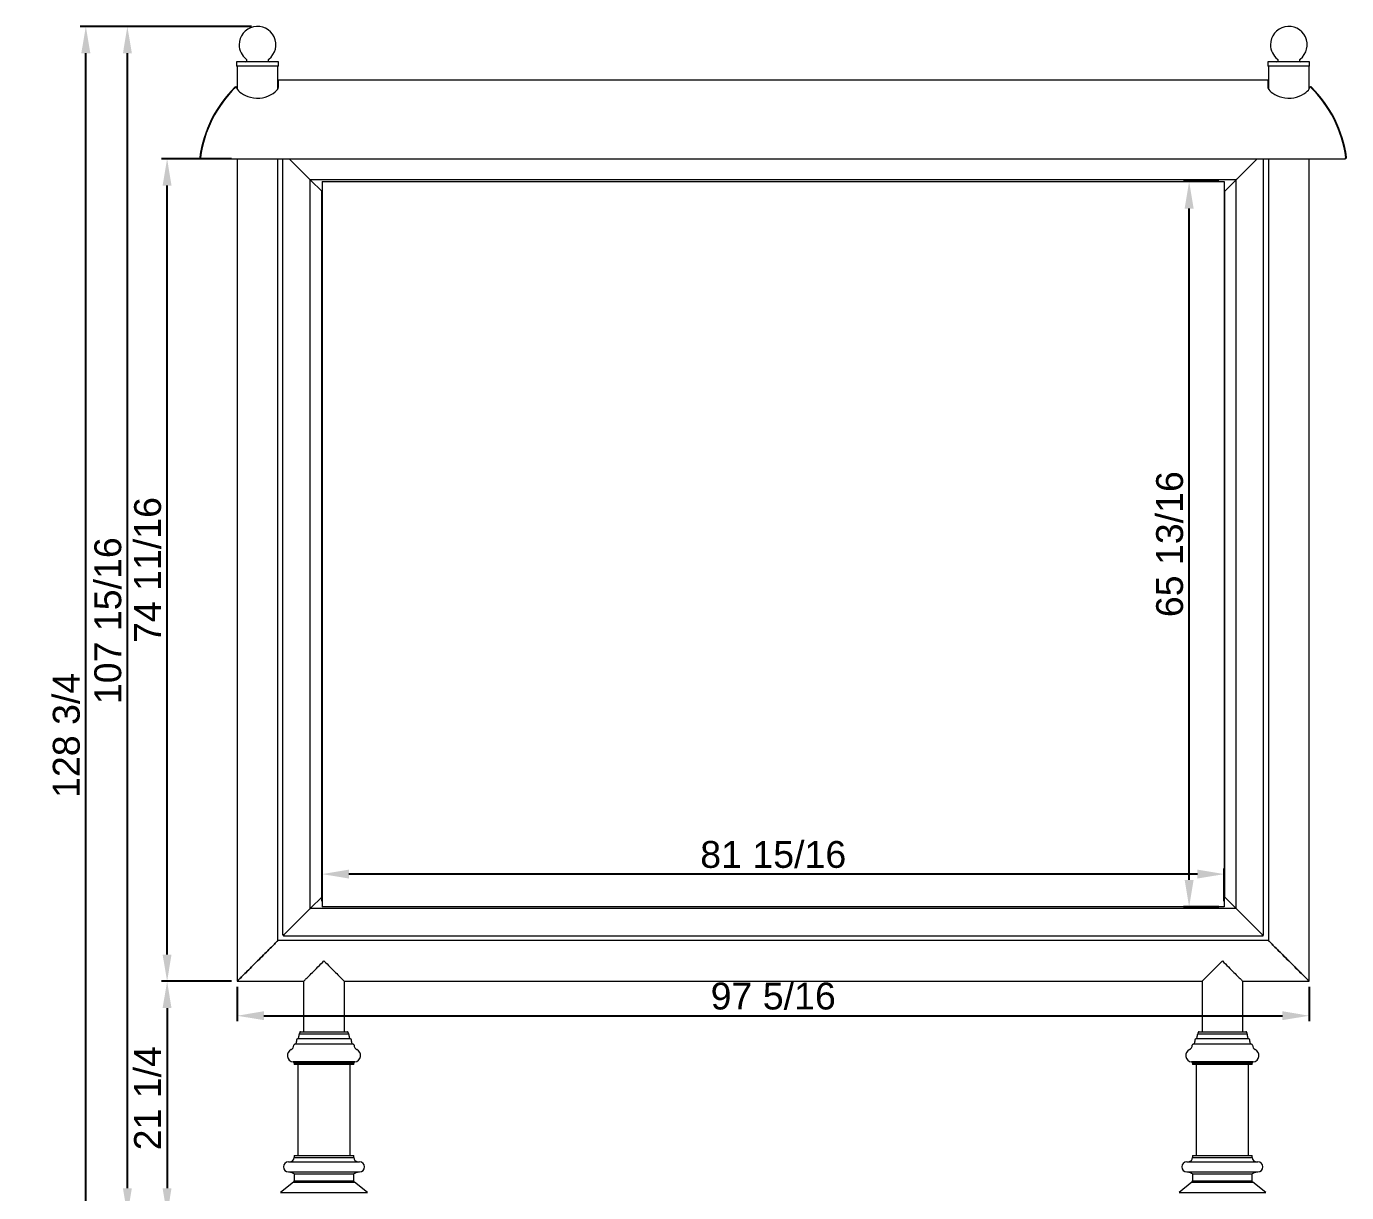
# Model space of a CAD drawing. Header units: inches. Extents: x -21 to 276, y -3 to 201.
# Drawn here: x -19.1 to 100.8, y 95.3 to 201.2 of the extents above; entities that cross this region are included whole.
import ezdxf

# ---------------------------------------------------------------- set-up
doc = ezdxf.new("R2010")
doc.units = ezdxf.units.IN
doc.layers.add('ZANO_R', color=7, linetype='Continuous', lineweight=0)
doc.layers.add('ZANO_W', color=1, linetype='Continuous', lineweight=0)
doc.styles.get("Standard").update_dxf_attribs({"font": 'arial.ttf'})
doc.dimstyles.new('amerykanie', dxfattribs={"dimtxt": 50, "dimasz": 50, "dimexe": 0.5, "dimexo": 0.5, "dimgap": 1, "dimtad": 1, "dimdec": 0, "dimzin": 0, "dimlunit": 5, "dimtxsty": 'Standard', "dimcen": 0.09, "dimclrd": 1, "dimclre": 1, "dimclrt": 1, "dimazin": 0, "dimtfac": 1, "dimtdec": 0, "dimtmove": 0, "dimatfit": 3, "dimfxl": 1, "dimtzin": 0, "dimarcsym": 1})

# ---------------------------------------------------------------- blocks, each defined once
blk = doc.blocks.new('*D366')
at = {"layer": 'ZANO_W', "color": 1, "lineweight": -2}
for p, q in [((7.77, 121.76), (7.77, 124.72)), ((89.68, 121.76), (89.68, 124.72)), ((87.24, 124.22), (10.21, 124.22))]:
    blk.add_line(p, q, dxfattribs=at)
at = {"layer": 'ZANO_W', "color": 1}
for points in [[(10.21, 124.63), (10.21, 123.82), (7.77, 124.22)], [(87.24, 123.82), (87.24, 124.63), (89.68, 124.22)]]:
    blk.add_solid(points, dxfattribs=at)
at = {"layer": 'ZANO_W', "color": 1, "insert": (48.73, 125.99), "char_height": 2.438, "attachment_point": 5}
blk.add_mtext('81 15/16', dxfattribs=at)
blk = doc.blocks.new('*D367')
at = {"layer": 'ZANO_W', "color": 1, "lineweight": -2}
for p, q in [((89.18, 187.1), (85.99, 187.1)), ((86.49, 123.7), (86.49, 184.66)), ((89.18, 121.26), (85.99, 121.26))]:
    blk.add_line(p, q, dxfattribs=at)
at = {"layer": 'ZANO_W', "color": 1}
for points in [[(86.9, 184.66), (86.08, 184.66), (86.49, 187.1)], [(86.08, 123.7), (86.9, 123.7), (86.49, 121.26)]]:
    blk.add_solid(points, dxfattribs=at)
at = {"layer": 'ZANO_W', "color": 1, "insert": (84.73, 154.18), "char_height": 2.438, "attachment_point": 5, "rotation": 90}
blk.add_mtext('65 13/16', dxfattribs=at)
blk = doc.blocks.new('*D368')
at = {"layer": 'ZANO_W', "color": 1, "lineweight": -2}
for p, q in [((-0.44, 189.18), (-6.8, 189.18)), ((-6.3, 116.92), (-6.3, 186.74)), ((-0.44, 114.49), (-6.8, 114.49))]:
    blk.add_line(p, q, dxfattribs=at)
at = {"layer": 'ZANO_W', "color": 1}
for points in [[(-5.9, 186.74), (-6.71, 186.74), (-6.3, 189.18)], [(-6.71, 116.92), (-5.9, 116.92), (-6.3, 114.49)]]:
    blk.add_solid(points, dxfattribs=at)
at = {"layer": 'ZANO_W', "color": 1, "insert": (-8.06, 151.83), "char_height": 2.438, "attachment_point": 5, "rotation": 90}
blk.add_mtext('74 11/16', dxfattribs=at)
blk = doc.blocks.new('*D369')
at = {"layer": 'ZANO_W', "color": 1, "lineweight": -2}
for p, q in [((-0.44, 114.49), (-6.8, 114.49)), ((-6.3, 112.05), (-6.3, 95.7)), ((3.55, 93.26), (-6.8, 93.26))]:
    blk.add_line(p, q, dxfattribs=at)
at = {"layer": 'ZANO_W', "color": 1}
for points in [[(-5.9, 112.05), (-6.71, 112.05), (-6.3, 114.49)], [(-6.71, 95.7), (-5.9, 95.7), (-6.3, 93.26)]]:
    blk.add_solid(points, dxfattribs=at)
at = {"layer": 'ZANO_W', "color": 1, "insert": (-8.06, 103.87), "char_height": 2.438, "attachment_point": 5, "rotation": 90}
blk.add_mtext('21 1/4', dxfattribs=at)
blk = doc.blocks.new('*D371')
at = {"layer": 'ZANO_W', "color": 1, "lineweight": -2}
for p, q in [((1.37, 201.2), (-10.41, 201.2)), ((-9.91, 95.7), (-9.91, 198.76)), ((3.55, 93.26), (-10.41, 93.26))]:
    blk.add_line(p, q, dxfattribs=at)
at = {"layer": 'ZANO_W', "color": 1}
for points in [[(-9.5, 198.76), (-10.31, 198.76), (-9.91, 201.2)], [(-10.31, 95.7), (-9.5, 95.7), (-9.91, 93.26)]]:
    blk.add_solid(points, dxfattribs=at)
at = {"layer": 'ZANO_W', "color": 1, "insert": (-11.67, 147.23), "char_height": 2.438, "attachment_point": 5, "rotation": 90}
blk.add_mtext('107 15/16', dxfattribs=at)
blk = doc.blocks.new('*D372')
at = {"layer": 'ZANO_W', "color": 1, "lineweight": -2}
for p, q in [((1.35, 201.2), (-14.18, 201.2)), ((-13.68, 74.89), (-13.68, 198.76)), ((5.59, 72.45), (-14.18, 72.45))]:
    blk.add_line(p, q, dxfattribs=at)
at = {"layer": 'ZANO_W', "color": 1}
for points in [[(-13.27, 198.76), (-14.09, 198.76), (-13.68, 201.2)], [(-14.09, 74.89), (-13.27, 74.89), (-13.68, 72.45)]]:
    blk.add_solid(points, dxfattribs=at)
at = {"layer": 'ZANO_W', "color": 1, "insert": (-15.44, 136.82), "char_height": 2.438, "attachment_point": 5, "rotation": 90}
blk.add_mtext('128 3/4', dxfattribs=at)
blk = doc.blocks.new('*D373')
at = {"layer": 'ZANO_W', "color": 1, "lineweight": -2}
for p, q in [((0.06, 113.99), (0.06, 110.86)), ((97.39, 113.99), (97.39, 110.86)), ((2.49, 111.36), (94.96, 111.36))]:
    blk.add_line(p, q, dxfattribs=at)
at = {"layer": 'ZANO_W', "color": 1}
for points in [[(2.49, 111.77), (2.49, 110.96), (0.06, 111.36)], [(94.96, 110.96), (94.96, 111.77), (97.39, 111.36)]]:
    blk.add_solid(points, dxfattribs=at)
at = {"layer": 'ZANO_W', "color": 1, "insert": (48.73, 113.13), "char_height": 2.438, "attachment_point": 5}
blk.add_mtext('97 5/16', dxfattribs=at)

msp = doc.modelspace()

# ---------------------------------------------------------------- linework, layer by layer
at = {"layer": 'ZANO_R'}
for p, q in [((0.01353, 197.9915), (0.01353, 197.57534)), ((3.8006, 197.9915), (0.01353, 197.9915)), ((3.8006, 197.57534), (3.8006, 197.9915)), ((93.64615, 197.9915), (93.64615, 197.57534)), ((93.83007, 197.9915), (93.64615, 197.9915)), ((97.43322, 197.9915), (93.83007, 197.9915)), ((97.43322, 197.57534), (97.43322, 197.9915)), ((3.8006, 197.57534), (0.01353, 197.57534)), ((0.05723, 197.57534), (0.05723, 195.52189)), ((3.75691, 195.52893), (3.75691, 197.57534)), ((93.83007, 197.57534), (93.64615, 197.57534)), ((93.68985, 197.57534), (93.68985, 195.52774)), ((97.43322, 197.57534), (93.83007, 197.57534)), ((97.38953, 195.51813), (97.38953, 197.57534)), ((-0.14684, 195.67698), (-0.10963, 195.63931)), ((-0.0988, 195.72414), (-0.06195, 195.68637)), ((93.62721, 196.32686), (3.81954, 196.32686)), ((3.81954, 195.73764), (3.81954, 196.32686)), ((93.62721, 196.32686), (93.62721, 195.73764)), ((97.54555, 195.72414), (97.50871, 195.68637)), ((97.59359, 195.67698), (97.55639, 195.63931)), ((-3.33874, 189.31322), (-3.27691, 189.30462)), ((-3.22325, 189.29336), (-3.28153, 189.29336)), ((-3.28153, 189.29336), (-3.28153, 189.29117)), ((-3.2238, 189.29117), (-3.28153, 189.29117)), ((-3.21906, 189.17705), (100.66581, 189.17705)), ((0.05723, 189.17705), (0.05723, 114.48508)), ((3.75691, 118.18476), (3.75691, 189.17705)), ((4.19596, 118.66335), (4.19596, 189.17705)), ((4.78346, 189.17705), (6.58056, 187.37995)), ((92.66703, 189.17705), (90.86993, 187.37995)), ((93.25454, 118.66335), (93.25454, 189.17705)), ((93.69359, 189.17705), (93.69359, 118.18476)), ((97.39327, 114.48508), (97.39327, 189.17705)), ((100.72828, 189.29336), (100.67001, 189.29336)), ((100.72828, 189.29117), (100.67055, 189.29117)), ((100.78549, 189.31322), (100.72367, 189.30462)), ((100.72828, 189.29336), (100.72828, 189.29117)), ((6.58056, 187.37995), (6.69293, 187.26758)), ((6.69293, 121.09789), (6.69293, 187.26758)), ((90.75757, 187.26758), (6.69293, 187.26758)), ((6.74287, 187.21764), (7.73333, 186.22718)), ((7.77079, 187.10112), (7.77079, 154.18274)), ((7.77079, 187.10112), (89.6797, 187.10112)), ((89.6797, 187.10112), (89.6797, 154.18274)), ((89.71716, 186.22718), (90.70763, 187.21764)), ((90.75757, 121.09789), (90.75757, 187.26758)), ((7.73333, 122.1383), (7.73333, 186.22718)), ((7.77079, 186.22718), (7.73333, 186.22718)), ((89.71716, 186.22718), (89.6797, 186.22718)), ((89.71716, 122.1383), (89.71716, 186.22718)), ((7.77079, 154.18274), (7.77079, 121.26436)), ((89.6797, 154.18274), (89.6797, 121.26436)), ((90.75757, 121.09789), (6.69293, 121.09789)), ((7.73333, 122.1383), (6.74287, 121.14783)), ((7.77079, 122.1383), (7.73333, 122.1383)), ((89.6797, 121.26436), (7.77079, 121.26436)), ((89.71716, 122.1383), (89.6797, 122.1383)), ((90.70763, 121.14783), (89.71716, 122.1383)), ((6.58056, 120.98553), (4.30832, 118.71329)), ((90.86993, 120.98553), (93.14217, 118.71329)), ((93.69359, 118.18476), (3.75691, 118.18476)), ((4.25838, 118.66335), (4.19596, 118.66335)), ((4.25838, 118.66335), (4.25838, 118.60092)), ((93.19212, 118.60092), (4.25838, 118.60092)), ((93.19212, 118.66335), (93.19212, 118.60092)), ((93.19212, 118.66335), (93.25454, 118.66335)), ((0.05723, 114.48508), (6.09157, 114.48508)), ((6.09157, 114.48508), (6.09157, 109.90939)), ((9.79125, 114.48508), (87.65924, 114.48508)), ((9.79125, 109.90939), (9.79125, 114.48508)), ((87.65924, 114.48508), (87.65924, 109.90939)), ((91.35892, 114.48508), (97.39327, 114.48508)), ((91.35892, 109.90939), (91.35892, 114.48508)), ((5.45485, 109.18111), (5.45485, 109.01464)), ((9.4975, 109.26434), (5.53808, 109.26434)), ((5.66293, 109.63889), (5.66293, 109.49322)), ((9.38972, 109.6805), (5.70454, 109.6805)), ((5.73576, 109.82615), (5.73576, 109.8063)), ((5.81899, 109.90939), (9.31562, 109.90939)), ((9.31562, 109.90939), (10.06384, 109.90939)), ((10.17828, 109.6805), (9.38972, 109.6805)), ((10.34475, 109.26434), (9.4975, 109.26434)), ((10.14707, 109.8063), (10.14707, 109.82615)), ((10.2199, 109.49322), (10.2199, 109.63889)), ((10.42798, 109.01464), (10.42798, 109.18111)), ((87.02252, 109.18111), (87.02252, 109.01464)), ((91.89056, 109.26434), (87.10575, 109.26434)), ((87.2306, 109.63889), (87.2306, 109.49322)), ((91.7256, 109.6805), (87.27221, 109.6805)), ((87.30343, 109.82615), (87.30343, 109.8063)), ((87.38666, 109.90939), (91.61221, 109.90939)), ((91.61221, 109.90939), (91.6315, 109.90939)), ((91.71474, 109.8063), (91.71474, 109.82615)), ((91.74595, 109.6805), (91.7256, 109.6805)), ((91.78757, 109.49322), (91.78757, 109.63889)), ((91.91242, 109.26434), (91.89056, 109.26434)), ((91.99564, 109.01464), (91.99564, 109.18111)), ((5.20515, 108.68171), (5.20515, 108.67514)), ((9.65918, 108.76494), (5.28838, 108.76494)), ((10.59444, 108.76494), (9.65918, 108.76494)), ((10.67767, 108.67514), (10.67767, 108.68171)), ((86.77282, 108.68171), (86.77282, 108.67514)), ((92.13799, 108.76494), (86.85605, 108.76494)), ((92.16212, 108.76494), (92.13799, 108.76494)), ((92.24534, 108.67514), (92.24534, 108.68171)), ((9.75518, 107.1663), (5.14011, 107.1663)), ((5.23636, 107.04828), (5.23636, 106.93383)), ((9.69286, 107.04828), (5.23636, 107.04828)), ((9.69286, 106.93383), (5.23636, 106.93383)), ((5.56929, 106.93383), (5.56929, 98.67303)), ((10.64646, 107.04828), (9.69286, 107.04828)), ((10.64646, 106.93383), (9.69286, 106.93383)), ((10.74271, 107.1663), (9.75518, 107.1663)), ((10.31353, 98.67303), (10.31353, 106.93383)), ((10.64646, 106.93383), (10.64646, 107.04828)), ((92.2849, 107.1663), (86.70778, 107.1663)), ((86.80403, 107.04828), (86.80403, 106.93383)), ((92.18953, 107.04828), (86.80403, 107.04828)), ((92.18953, 106.93383), (86.80403, 106.93383)), ((87.13696, 106.93383), (87.13696, 98.67303)), ((91.8812, 98.67303), (91.8812, 106.93383)), ((92.21413, 107.04828), (92.18953, 107.04828)), ((92.21413, 106.93383), (92.18953, 106.93383)), ((92.21413, 106.93383), (92.21413, 107.04828)), ((92.31038, 107.1663), (92.2849, 107.1663)), ((5.23636, 98.67303), (5.23636, 98.48919)), ((5.23636, 98.67303), (10.64646, 98.67303)), ((5.23636, 98.48919), (10.64646, 98.48919)), ((10.64646, 98.48919), (10.64646, 98.67303)), ((86.80403, 98.67303), (86.80403, 98.48919)), ((86.80403, 98.67303), (92.21413, 98.67303)), ((86.80403, 98.48919), (92.21413, 98.48919)), ((92.21413, 98.48919), (92.21413, 98.67303)), ((4.71616, 98.0904), (11.16666, 98.0904)), ((4.71616, 97.17485), (11.16666, 97.17485)), ((86.28383, 98.0904), (92.73433, 98.0904)), ((86.28383, 97.17485), (92.73433, 97.17485)), ((5.1744, 96.2455), (4.00307, 95.30088)), ((5.1744, 96.2455), (10.70843, 96.2455)), ((5.23639, 97.00765), (5.23636, 96.3834)), ((5.23636, 96.3834), (10.64646, 96.3834)), ((5.23639, 97.00765), (10.64644, 97.00765)), ((10.64646, 96.3834), (10.64644, 97.00765)), ((11.87975, 95.30088), (10.70843, 96.2455)), ((86.74206, 96.2455), (85.57074, 95.30088)), ((86.74206, 96.2455), (92.2761, 96.2455)), ((86.80406, 97.00765), (86.80403, 96.3834)), ((86.80403, 96.3834), (92.21413, 96.3834)), ((86.80406, 97.00765), (92.21411, 97.00765)), ((92.21413, 96.3834), (92.21411, 97.00765)), ((93.44742, 95.30088), (92.2761, 96.2455)), ((4.00307, 95.30088), (11.87975, 95.30088)), ((85.57074, 95.30088), (93.44742, 95.30088))]:
    msp.add_line(p, q, dxfattribs=at)
at = {"layer": 'ZANO_R', "flags": 128}
for points in [[(-0.00772, 195.69073), (0.00025, 195.64695), (0.03713, 195.55335), (0.1006, 195.454), (0.19325, 195.34661), (0.312, 195.23692), (0.45485, 195.12815), (0.62199, 195.02232), (0.8123, 194.92302), (1.02306, 194.83491), (1.27295, 194.75702), (1.54107, 194.70274), (1.82291, 194.67771), (2.10754, 194.68431), (2.35852, 194.71756), (2.59784, 194.77325), (2.83094, 194.85139), (2.97024, 194.91008), (3.10028, 194.97376), (3.33335, 195.11291), (3.5245, 195.25919), (3.63533, 195.3657), (3.72167, 195.47026), (3.78167, 195.57016), (3.81812, 195.69073)], [(93.62864, 195.69073), (93.6366, 195.64695), (93.67348, 195.55335), (93.73696, 195.454), (93.82962, 195.34661), (93.94837, 195.23691), (94.09122, 195.12813), (94.25836, 195.02231), (94.44868, 194.92301), (94.65943, 194.83491), (94.90932, 194.75702), (95.17743, 194.70274), (95.45927, 194.67771), (95.74389, 194.68431), (95.99484, 194.71757), (96.23416, 194.77325), (96.46963, 194.85234), (96.68382, 194.94681), (96.9072, 195.07204), (97.09577, 195.20518), (97.21707, 195.31048), (97.31524, 195.415), (97.38848, 195.51605), (97.43352, 195.60632), (97.45448, 195.69073)], [(6.69293, 187.26758), (6.69389, 187.26662), (6.69673, 187.26378), (6.70134, 187.25917), (6.70755, 187.25296), (6.71512, 187.24539), (6.72376, 187.23676), (6.73312, 187.22739), (6.74287, 187.21764)], [(6.69293, 187.26758), (6.69389, 187.26662), (6.69673, 187.26378), (6.70134, 187.25917), (6.70755, 187.25296), (6.71512, 187.24539), (6.72376, 187.23676), (6.73312, 187.22739), (6.74287, 187.21764)], [(90.70763, 187.21764), (90.71737, 187.22739), (90.72674, 187.23676), (90.73537, 187.24539), (90.74294, 187.25296), (90.74915, 187.25917), (90.75377, 187.26378), (90.75661, 187.26662), (90.75757, 187.26758)], [(90.70763, 187.21764), (90.71737, 187.22739), (90.72674, 187.23676), (90.73537, 187.24539), (90.74294, 187.25296), (90.74915, 187.25917), (90.75377, 187.26378), (90.75661, 187.26662), (90.75757, 187.26758)], [(90.75757, 187.26758), (90.75927, 187.26929), (90.76434, 187.27436), (90.77262, 187.28264), (90.78385, 187.29387), (90.7977, 187.30772), (90.81375, 187.32377), (90.8315, 187.34152), (90.85042, 187.36044), (90.86993, 187.37995)], [(90.75757, 187.26758), (90.75972, 187.26974), (90.76612, 187.27614), (90.7765, 187.28652), (90.79048, 187.30049), (90.80751, 187.31752), (90.82693, 187.33695), (90.84801, 187.35803), (90.86993, 187.37995)], [(6.69293, 121.09789), (6.69077, 121.09574), (6.68437, 121.08934), (6.67399, 121.07896), (6.66002, 121.06498), (6.64299, 121.04796), (6.62356, 121.02853), (6.60248, 121.00745), (6.58056, 120.98553)], [(6.69293, 121.09789), (6.69122, 121.09619), (6.68615, 121.09112), (6.67787, 121.08284), (6.66664, 121.0716), (6.65279, 121.05775), (6.63675, 121.04171), (6.61899, 121.02396), (6.60008, 121.00504), (6.58056, 120.98553)], [(6.74287, 121.14783), (6.73312, 121.13809), (6.72376, 121.12872), (6.71512, 121.12009), (6.70755, 121.11252), (6.70134, 121.10631), (6.69673, 121.10169), (6.69389, 121.09885), (6.69293, 121.09789)], [(6.74287, 121.14783), (6.73419, 121.13916), (6.72579, 121.13075), (6.7179, 121.12286), (6.71077, 121.11573), (6.70461, 121.10958), (6.69962, 121.10458), (6.69594, 121.1009), (6.69369, 121.09865), (6.69293, 121.09789)], [(90.75757, 121.09789), (90.75661, 121.09885), (90.75377, 121.10169), (90.74915, 121.10631), (90.74294, 121.11252), (90.73537, 121.12009), (90.72674, 121.12872), (90.71737, 121.13809), (90.70763, 121.14783)], [(90.75757, 121.09789), (90.75661, 121.09885), (90.75377, 121.10169), (90.74915, 121.10631), (90.74294, 121.11252), (90.73537, 121.12009), (90.72674, 121.12872), (90.71737, 121.13809), (90.70763, 121.14783)], [(90.86993, 120.98553), (90.84801, 121.00745), (90.82693, 121.02853), (90.80751, 121.04796), (90.79048, 121.06498), (90.7765, 121.07896), (90.76612, 121.08934), (90.75972, 121.09574), (90.75757, 121.09789)], [(90.86993, 120.98553), (90.85042, 121.00504), (90.8315, 121.02396), (90.81375, 121.04171), (90.7977, 121.05775), (90.78385, 121.0716), (90.77262, 121.08284), (90.76434, 121.09112), (90.75927, 121.09619), (90.75757, 121.09789)], [(4.30832, 118.71329), (4.28881, 118.70462), (4.26989, 118.69621), (4.25214, 118.68831), (4.2361, 118.68119), (4.22225, 118.67503), (4.21101, 118.67004), (4.20273, 118.66636), (4.19767, 118.66411), (4.19596, 118.66335)], [(4.30832, 118.71329), (4.29858, 118.69137), (4.28921, 118.67029), (4.28058, 118.65086), (4.27301, 118.63383), (4.2668, 118.61986), (4.26218, 118.60947), (4.25934, 118.60308), (4.25838, 118.60092)], [(4.30832, 118.71329), (4.29858, 118.70355), (4.28921, 118.69417), (4.28058, 118.68554), (4.27301, 118.67798), (4.2668, 118.67176), (4.26218, 118.66715), (4.25934, 118.66431), (4.25838, 118.66335)], [(4.30832, 118.71329), (4.29965, 118.70462), (4.29124, 118.69621), (4.28335, 118.68831), (4.27622, 118.68119), (4.27007, 118.67503), (4.26507, 118.67004), (4.26139, 118.66636), (4.25914, 118.66411), (4.25838, 118.66335)], [(93.19212, 118.60092), (93.19135, 118.60263), (93.1891, 118.6077), (93.18542, 118.61598), (93.18043, 118.62721), (93.17428, 118.64106), (93.16714, 118.65711), (93.15925, 118.67486), (93.15084, 118.69378), (93.14217, 118.71329)], [(93.19212, 118.66335), (93.19135, 118.66411), (93.1891, 118.66636), (93.18542, 118.67004), (93.18043, 118.67503), (93.17428, 118.68119), (93.16714, 118.68831), (93.15925, 118.69621), (93.15084, 118.70462), (93.14217, 118.71329)], [(93.25454, 118.66335), (93.25283, 118.66411), (93.24776, 118.66636), (93.23948, 118.67004), (93.22825, 118.67503), (93.2144, 118.68119), (93.19836, 118.68831), (93.18061, 118.69621), (93.16168, 118.70462), (93.14217, 118.71329)], [(93.19212, 118.66335), (93.19135, 118.66411), (93.1891, 118.66636), (93.18542, 118.67004), (93.18043, 118.67503), (93.17428, 118.68119), (93.16714, 118.68831), (93.15925, 118.69621), (93.15084, 118.70462), (93.14217, 118.71329)], [(3.75691, 118.18476), (3.75174, 118.17959), (3.73625, 118.1641), (3.71053, 118.13838), (3.67472, 118.10258), (3.62904, 118.05689), (3.57372, 118.00157), (3.50908, 117.93693), (3.43548, 117.86333), (3.35333, 117.78119), (3.2631, 117.69095), (3.16528, 117.59313), (3.06042, 117.48828), (2.94912, 117.37698), (2.83199, 117.25984), (2.70968, 117.13754), (2.58289, 117.01075), (2.45232, 116.88017), (2.3187, 116.74655), (2.18277, 116.61063), (2.04531, 116.47316), (1.90707, 116.33493), (1.76883, 116.19669), (1.63137, 116.05922), (1.49544, 115.92329), (1.36182, 115.78967), (1.23125, 115.6591), (1.10445, 115.53231), (0.98215, 115.41001), (0.86502, 115.29287), (0.75371, 115.18157), (0.64886, 115.07671), (0.55104, 114.9789), (0.46081, 114.88866), (0.37866, 114.80652), (0.30506, 114.73292), (0.24042, 114.66828), (0.1851, 114.61296), (0.13941, 114.56727), (0.10361, 114.53147), (0.07789, 114.50575), (0.0624, 114.49026), (0.05723, 114.48508)], [(0.05723, 114.48508), (0.0624, 114.49026), (0.07789, 114.50575), (0.10361, 114.53147), (0.13941, 114.56727), (0.1851, 114.61296), (0.24042, 114.66828), (0.30506, 114.73292), (0.37866, 114.80652), (0.46081, 114.88866), (0.55104, 114.9789), (0.64886, 115.07671), (0.75371, 115.18157), (0.86502, 115.29287), (0.98215, 115.41001), (1.10445, 115.53231), (1.23125, 115.6591), (1.36182, 115.78967), (1.49544, 115.92329), (1.63137, 116.05922), (1.76883, 116.19669), (1.90707, 116.33493), (2.04531, 116.47316), (2.18277, 116.61063), (2.3187, 116.74655), (2.45232, 116.88017), (2.58289, 117.01075), (2.70968, 117.13754), (2.83199, 117.25984), (2.94912, 117.37698), (3.06042, 117.48828), (3.16528, 117.59313), (3.2631, 117.69095), (3.35333, 117.78119), (3.43548, 117.86333), (3.50908, 117.93693), (3.57372, 118.00157), (3.62904, 118.05689), (3.67472, 118.10258), (3.71053, 118.13838), (3.73625, 118.1641), (3.75174, 118.17959), (3.75691, 118.18476)], [(93.69359, 118.18476), (93.69876, 118.17959), (93.71424, 118.1641), (93.73996, 118.13838), (93.77577, 118.10258), (93.82146, 118.05689), (93.87678, 118.00157), (93.94142, 117.93693), (94.01501, 117.86333), (94.09717, 117.78119), (94.1874, 117.69095), (94.28522, 117.59313), (94.39007, 117.48828), (94.50137, 117.37698), (94.6185, 117.25984), (94.74081, 117.13754), (94.8676, 117.01075), (94.99818, 116.88017), (95.1318, 116.74655), (95.26772, 116.61063), (95.40518, 116.47316), (95.54343, 116.33493), (95.68166, 116.19669), (95.81913, 116.05922), (95.95505, 115.92329), (96.08867, 115.78967), (96.21925, 115.6591), (96.34604, 115.53231), (96.46834, 115.41001), (96.58547, 115.29287), (96.69678, 115.18157), (96.80163, 115.07671), (96.89946, 114.9789), (96.98969, 114.88866), (97.07183, 114.80652), (97.14543, 114.73292), (97.21008, 114.66828), (97.26539, 114.61296), (97.31108, 114.56727), (97.34688, 114.53147), (97.3726, 114.50575), (97.38809, 114.49026), (97.39327, 114.48508)], [(97.39327, 114.48508), (97.38809, 114.49026), (97.3726, 114.50575), (97.34688, 114.53147), (97.31108, 114.56727), (97.26539, 114.61296), (97.21008, 114.66828), (97.14543, 114.73292), (97.07183, 114.80652), (96.98969, 114.88866), (96.89946, 114.9789), (96.80163, 115.07671), (96.69678, 115.18157), (96.58547, 115.29287), (96.46834, 115.41001), (96.34604, 115.53231), (96.21925, 115.6591), (96.08867, 115.78967), (95.95505, 115.92329), (95.81913, 116.05922), (95.68166, 116.19669), (95.54343, 116.33493), (95.40518, 116.47316), (95.26772, 116.61063), (95.1318, 116.74655), (94.99818, 116.88017), (94.8676, 117.01075), (94.74081, 117.13754), (94.6185, 117.25984), (94.50137, 117.37698), (94.39007, 117.48828), (94.28522, 117.59313), (94.1874, 117.69095), (94.09717, 117.78119), (94.01501, 117.86333), (93.94142, 117.93693), (93.87678, 118.00157), (93.82146, 118.05689), (93.77577, 118.10258), (93.73996, 118.13838), (93.71424, 118.1641), (93.69876, 118.17959), (93.69359, 118.18476)], [(6.09157, 114.48508), (6.09675, 114.49026), (6.11224, 114.50575), (6.13795, 114.53147), (6.17376, 114.56727), (6.21945, 114.61296), (6.27477, 114.66828), (6.33941, 114.73292), (6.413, 114.80652), (6.49515, 114.88866), (6.58538, 114.9789), (6.6832, 115.07671), (6.78806, 115.18157), (6.89936, 115.29287), (7.01649, 115.41001), (7.1388, 115.53231), (7.26559, 115.6591), (7.39616, 115.78967), (7.52978, 115.92329), (7.66571, 116.05922), (7.80317, 116.19669), (7.94141, 116.33493)], [(7.94141, 116.33493), (8.07965, 116.19669), (8.21712, 116.05922), (8.35304, 115.92329), (8.48666, 115.78967), (8.61723, 115.6591), (8.74403, 115.53231), (8.86633, 115.41001), (8.98346, 115.29287), (9.09477, 115.18157), (9.19962, 115.07671), (9.29744, 114.9789), (9.38767, 114.88866), (9.46982, 114.80652), (9.54342, 114.73292), (9.60806, 114.66828), (9.66338, 114.61296), (9.70907, 114.56727), (9.74487, 114.53147), (9.77059, 114.50575), (9.78608, 114.49026), (9.79125, 114.48508)], [(87.65924, 114.48508), (87.66441, 114.49026), (87.6799, 114.50575), (87.70562, 114.53147), (87.74143, 114.56727), (87.78712, 114.61296), (87.84244, 114.66828), (87.90708, 114.73292), (87.98067, 114.80652), (88.06282, 114.88866), (88.15306, 114.9789), (88.25087, 115.07671), (88.35572, 115.18157), (88.46703, 115.29287), (88.58416, 115.41001), (88.70647, 115.53231), (88.83326, 115.6591), (88.96383, 115.78967), (89.09746, 115.92329), (89.23338, 116.05922), (89.37084, 116.19669), (89.50908, 116.33493)], [(89.50908, 116.33493), (89.64732, 116.19669), (89.78479, 116.05922), (89.92071, 115.92329), (90.05433, 115.78967), (90.18491, 115.6591), (90.3117, 115.53231), (90.434, 115.41001), (90.55113, 115.29287), (90.66244, 115.18157), (90.76729, 115.07671), (90.86511, 114.9789), (90.95534, 114.88866), (91.03749, 114.80652), (91.11109, 114.73292), (91.17572, 114.66828), (91.23105, 114.61296), (91.27674, 114.56727), (91.31254, 114.53147), (91.33826, 114.50575), (91.35375, 114.49026), (91.35892, 114.48508)], [(4.727, 97.1749), (4.90138, 97.15967), (5.03882, 97.1226), (5.13982, 97.07666), (5.20483, 97.03479), (5.23452, 97.00976), (5.23629, 97.00783), (5.23637, 97.00771), (5.23639, 97.00767), (5.23639, 97.00766), (5.23639, 97.00766), (5.23639, 97.00765)], [(10.64644, 97.00765), (10.64644, 97.00766), (10.64644, 97.00766), (10.64644, 97.00768), (10.64646, 97.00771), (10.64653, 97.00783), (10.64831, 97.00976), (10.67799, 97.03479), (10.74301, 97.07666), (10.844, 97.1226), (10.98145, 97.15967), (11.15582, 97.1749)], [(86.29467, 97.1749), (86.46905, 97.15967), (86.60649, 97.1226), (86.70749, 97.07666), (86.7725, 97.03479), (86.80219, 97.00976), (86.80396, 97.00783), (86.80404, 97.00771), (86.80406, 97.00767), (86.80406, 97.00766), (86.80406, 97.00766), (86.80406, 97.00765)], [(92.21411, 97.00765), (92.21411, 97.00766), (92.21411, 97.00766), (92.21411, 97.00768), (92.21413, 97.00771), (92.21421, 97.00783), (92.21598, 97.00976), (92.24566, 97.03479), (92.31068, 97.07666), (92.41168, 97.1226), (92.54912, 97.15967), (92.72349, 97.1749)], [(10.70843, 96.2455), (10.65665, 96.32172), (10.64646, 96.3834)], [(92.2761, 96.2455), (92.22432, 96.32172), (92.21413, 96.3834)]]:
    msp.add_lwpolyline(points, dxfattribs=at)
at = {"layer": 'ZANO_R'}
for centre, radius, start, end in [((1.90707, 199.5313), 1.66465, 307.7492419, 180), ((95.53968, 199.5313), 1.66465, 307.7492419, 180), ((1.90707, 199.5313), 1.66465, 180, 232.2507581), ((95.53968, 199.5313), 1.66465, 180, 232.2507581), ((0.81153, 198.11635), 0.12485, 270, 52.2507581), ((3.00261, 198.11635), 0.12485, 127.7492419, 270), ((94.44414, 198.11635), 0.12485, 270, 52.2507581), ((96.63523, 198.11635), 0.12485, 127.7492419, 270), ((7.64913, 187.78435), 11.09372, 134.6469635, 172.0786635), ((7.64489, 187.79795), 11.02828, 134.300592, 172.2068116), ((7.72762, 187.70289), 11.20684, 134.2956593, 134.6397853), ((7.3979, 188.0527), 10.67345, 133.9451094, 134.3068121), ((0.32362, 195.72427), 0.33303, 177.698793, 185.7802977), ((3.41985, 195.7263), 0.39985, 354.896162, 1.6253622), ((93.95929, 195.72428), 0.33235, 177.6954381, 185.7934894), ((97.05644, 195.72624), 0.39961, 354.9010442, 1.6342421), ((90.07392, 188.07796), 10.63786, 45.6947785, 46.0577055), ((89.80186, 187.79795), 11.02828, 7.7931619, 45.6993681), ((88.63719, 186.59925), 12.75235, 45.3854928, 45.6879365), ((89.7976, 187.78435), 11.09374, 7.9213306, 45.3529443), ((-3.22745, 189.29774), 0.11236, 172.0839393, 269.1094242), ((-3.22745, 189.29774), 0.04994, 187.5670687, 264.8993553), ((100.6742, 189.29774), 0.11236, 270.8905754, 7.9160607), ((100.6742, 189.29774), 0.04994, 275.1008856, 352.4329313), ((5.53808, 109.18111), 0.08323, 90, 180), ((5.39069, 109.49323), 0.27224, 302.7790807, 0), ((5.70454, 109.63888), 0.04162, 90, 180), ((5.46662, 109.8063), 0.26913, 332.1319859, 0), ((5.81899, 109.82616), 0.08323, 90, 180), ((10.06384, 109.82616), 0.08323, 0, 90), ((10.4162, 109.8063), 0.26913, 180, 207.8680141), ((10.17828, 109.63888), 0.04162, 0, 90), ((10.49214, 109.49323), 0.27224, 180, 237.2209193), ((10.34475, 109.18111), 0.08323, 0, 90), ((87.10575, 109.18111), 0.08323, 90, 180), ((86.95836, 109.49323), 0.27224, 302.7790807, 0), ((87.27221, 109.63888), 0.04162, 90, 180), ((87.03429, 109.8063), 0.26913, 332.1319859, 0), ((87.38666, 109.82616), 0.08323, 90, 180), ((91.63151, 109.82616), 0.08323, 0, 90), ((91.98387, 109.8063), 0.26913, 180, 207.8680141), ((91.74595, 109.63888), 0.04162, 0, 90), ((92.05981, 109.49323), 0.27224, 180, 237.2209193), ((91.91241, 109.18111), 0.08323, 0, 90), ((5.20515, 107.75575), 0.59303, 114.353873, 263.7039062), ((4.78899, 108.67514), 0.41616, 294.353873, 0), ((5.28838, 108.68171), 0.08323, 90, 180), ((5.18434, 109.01464), 0.27051, 292.6198649, 0), ((10.69848, 109.01464), 0.27051, 180, 247.3801351), ((10.59444, 108.68171), 0.08323, 0, 90), ((11.09384, 108.67514), 0.41616, 180, 245.646127), ((10.67767, 107.75575), 0.59303, 276.2960938, 65.646127), ((86.77282, 107.75575), 0.59303, 114.353873, 263.7039062), ((86.35666, 108.67514), 0.41616, 294.353873, 0), ((86.85605, 108.68171), 0.08323, 90, 180), ((86.75201, 109.01464), 0.27051, 292.6198649, 0), ((92.26615, 109.01464), 0.27051, 180, 247.3801351), ((92.16211, 108.68171), 0.08323, 0, 90), ((92.66151, 108.67514), 0.41616, 180, 245.646127), ((92.24534, 107.75575), 0.59303, 276.2960938, 65.646127), ((5.1211, 107.05254), 0.11534, 357.8843987, 80.5108467), ((10.76173, 107.05254), 0.11534, 99.4891533, 182.1156013), ((86.68877, 107.05254), 0.11534, 357.8843987, 80.5108467), ((92.32939, 107.05254), 0.11534, 99.4891533, 182.1156013), ((4.79997, 98.51976), 0.43746, 281.0446897, 355.9934248), ((11.08286, 98.51976), 0.43746, 184.0065752, 258.9553103), ((86.36764, 98.51976), 0.43746, 281.0446897, 355.9934248), ((92.65053, 98.51976), 0.43746, 184.0065752, 258.9553103), ((4.71616, 97.63262), 0.45778, 90, 270), ((11.16666, 97.63262), 0.45778, 270, 90), ((86.28383, 97.63262), 0.45778, 90, 270), ((92.73433, 97.63262), 0.45778, 270, 90), ((5.05652, 96.38134), 0.17985, 310.9492096, 0.6586497), ((86.62419, 96.38134), 0.17985, 310.9484871, 0.6580861)]:
    msp.add_arc(centre, radius, start, end, dxfattribs=at)
for centre, major_axis, start_param, end_param in [((-3.19212, 189.28941), (0.02911, 0.11209), 1.605384257, 3.211315164), ((100.63887, 189.28941), (-0.02911, 0.11209), 3.071870144, 4.67780105)]:
    msp.add_ellipse(centre, major_axis=major_axis, ratio=0.268942588, start_param=start_param, end_param=end_param, dxfattribs=at)

# ---------------------------------------------------------------- dimensions: what is measured, and where the dimension line sits
at = {"layer": 'ZANO_W'}
for base, p1, p2, picture, middle in [((-13.67946, 201.19504), (6.09157, 72.45484), (1.85228, 201.19504), '*D372', (-15.44061, 136.82494)), ((-9.90748, 201.19561), (4.0503, 93.26292), (1.8735, 201.19561), '*D371', (-11.66779, 147.22927)), ((-6.30307, 189.17705), (0.05723, 114.48508), (0.05723, 189.17705), '*D368', (-8.06338, 151.83107)), ((86.49073, 187.10112), (89.6797, 121.26436), (89.6797, 187.10112), '*D367', (84.72958, 154.18274)), ((-6.30307, 93.26292), (0.05723, 114.48508), (4.0503, 93.26292), '*D369', (-8.06338, 103.874))]:
    dim = msp.add_linear_dim(base=base, p1=p1, p2=p2, angle=90, dimstyle='amerykanie', override={"dimtxt": 2.4375, "dimasz": 2.4375, "dimgap": 0.5, "dimdec": 4, "dimaunit": 1, "dimadec": 1, "dimtdec": 4, "dimtmove": 1, "dimfrac": 2}, dxfattribs=at)
    dim.commit()
    dim.dimension.update_dxf_attribs({"geometry": picture, "text_midpoint": middle})
for base, p1, p2, picture, middle in [((7.77079, 124.22489), (89.6797, 121.26436), (7.77079, 121.26436), '*D366', (48.72525, 125.98521)), ((97.39327, 111.36469), (0.05723, 114.48508), (97.39327, 114.48508), '*D373', (48.72525, 113.12501))]:
    dim = msp.add_linear_dim(base=base, p1=p1, p2=p2, dimstyle='amerykanie', override={"dimtxt": 2.4375, "dimasz": 2.4375, "dimgap": 0.5, "dimdec": 4, "dimaunit": 1, "dimadec": 1, "dimtdec": 4, "dimtmove": 1, "dimfrac": 2}, dxfattribs=at)
    dim.commit()
    dim.dimension.update_dxf_attribs({"geometry": picture, "text_midpoint": middle})

doc.saveas('drawing.dxf')
